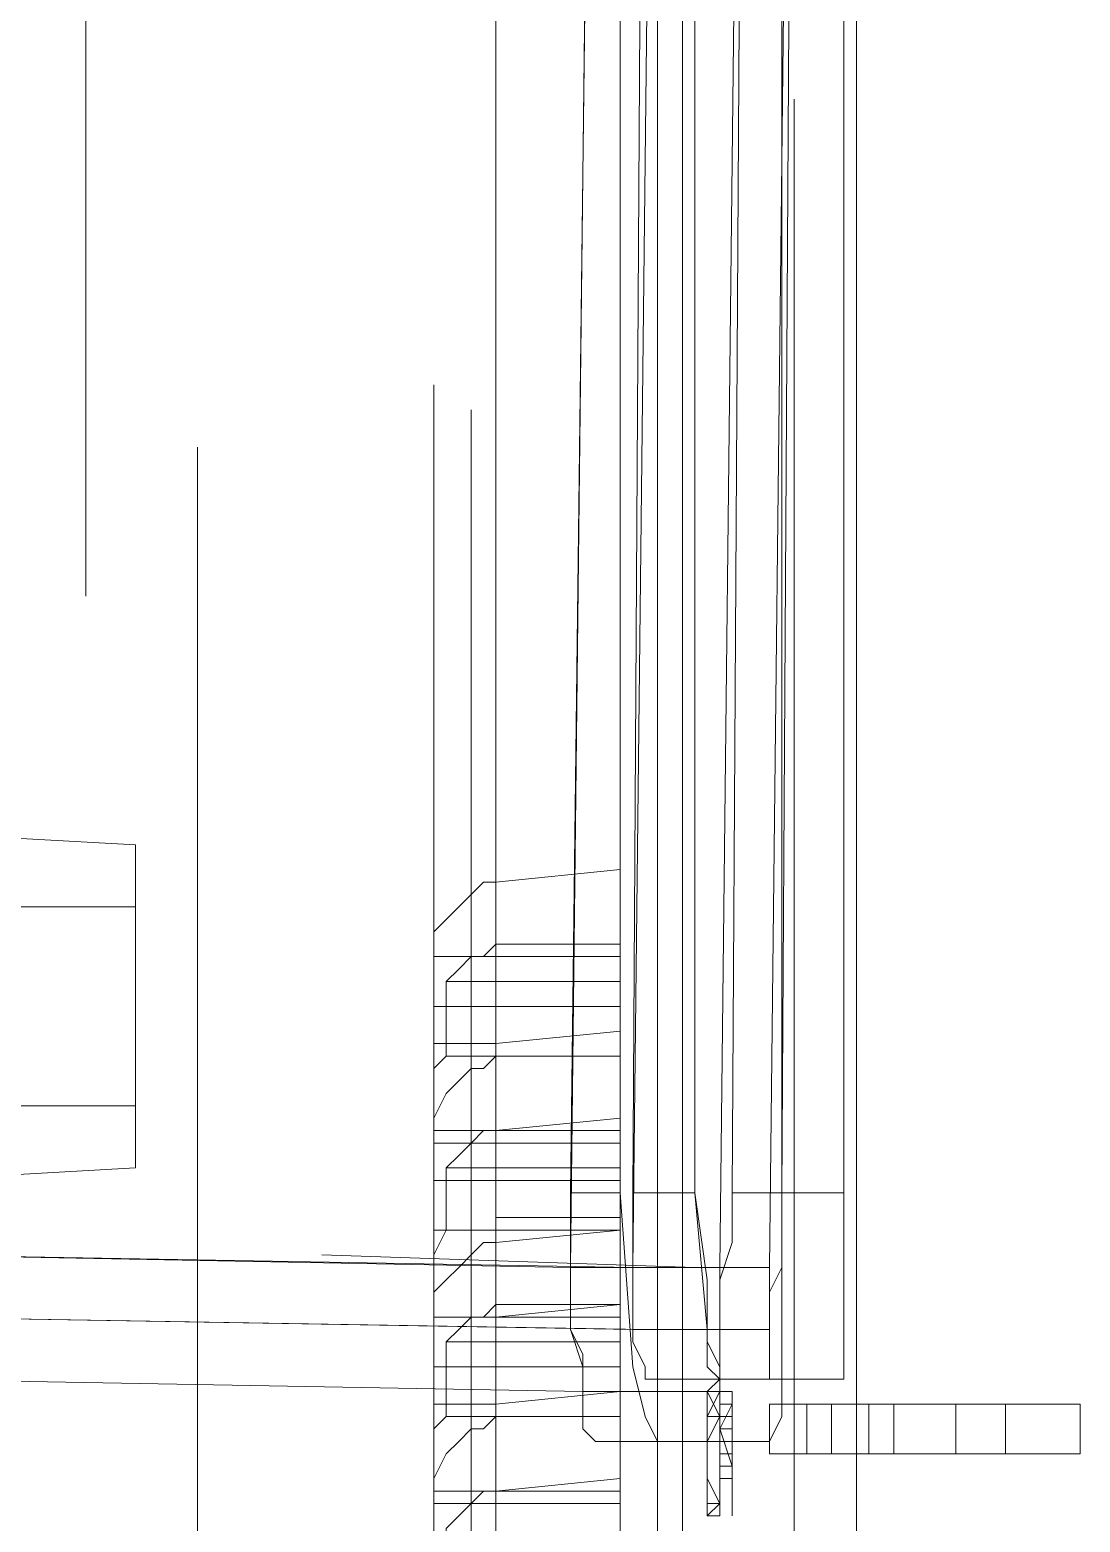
# Model space of a CAD drawing. Header units: millimetres. Extents: x -305 to 1353, y -289 to 1176.
# Drawn here: x -282.9 to -278.16, y 321.54 to 328.29 of the extents above; entities that cross this region are included whole.
import ezdxf

# ---------------------------------------------------------------- set-up
doc = ezdxf.new("R2010")
doc.units = ezdxf.units.MM
doc.header["$MEASUREMENT"] = 0
doc.layers.add('PDF_0', color=7, linetype='Continuous')

msp = doc.modelspace()

# ---------------------------------------------------------------- linework, layer by layer
at = {"layer": 'PDF_0', "lineweight": 18}
for points in [[(-298.0912, 321.5154), (-298.0912, 316.0682), (-298.0912, 316.012), (-297.5296, 316.012), (-297.5296, 316.0682), (-297.5296, 317.5283), (-282.9287, 317.5283), (-282.9287, 316.0682), (-282.9287, 316.012), (-280.7948, 316.012), (-280.7948, 316.0682), (-280.7948, 368.7997), (-280.7948, 368.8559), (-282.9287, 368.8559), (-282.9287, 368.7997), (-282.9287, 367.2835), (-297.5296, 367.2835), (-297.5296, 368.7436), (-297.5296, 368.8559), (-298.0912, 368.8559), (-298.0912, 368.7436), (-298.0912, 363.2963)], [(-279.8401, 366.3288), (-279.8963, 366.2727), (-279.9524, 366.048), (-279.9524, 365.3741), (-279.9524, 317.3598), (-279.8963, 316.7421), (-279.8963, 316.5174), (-279.8401, 316.4613), (-279.1662, 316.5174), (-279.1662, 317.7529), (-279.1662, 318.7076), (-279.1662, 318.876), (-279.1662, 319.1568), (-279.1662, 319.2691), (-279.1662, 319.1568), (-279.1662, 318.876), (-279.1662, 319.1007), (-279.1662, 319.1568)], [(-279.1662, 322.077), (-279.1662, 365.9357), (-279.2224, 365.9919)], [(-279.9524, 365.3741), (-280.0647, 365.3741), (-280.0647, 317.3598), (-279.9524, 317.3598)], [(-279.8401, 322.3578), (-279.8401, 322.6386), (-279.8963, 323.0317), (-279.8963, 328.2543), (-279.8963, 332.3537), (-279.8401, 332.9153), (-279.8401, 333.0838), (-279.7839, 333.1961)], [(-279.8401, 332.9715), (-279.447, 332.9715), (-279.447, 332.9153), (-279.447, 332.8592), (-279.447, 332.803), (-279.447, 332.7468), (-279.447, 332.6907), (-279.5593, 322.6947), (-279.5593, 322.6386), (-279.5593, 322.5824), (-279.5593, 322.5262), (-279.5593, 322.4701), (-279.5593, 322.4139), (-279.8401, 322.4139)], [(-279.2224, 332.3537), (-279.2224, 327.1311), (-279.2224, 323.0317), (-279.2224, 322.4139), (-279.2224, 322.2455), (-279.2224, 322.1893), (-279.7839, 322.1893), (-279.8401, 322.2455), (-279.8401, 322.4139), (-279.8963, 323.0317), (-279.8963, 328.2543), (-279.8963, 332.3537)], [(-279.2224, 322.1893), (-279.2224, 322.2455), (-279.2224, 322.4139), (-279.2224, 323.0317), (-279.5032, 323.0317), (-279.5032, 322.8632), (-279.5032, 322.6947), (-279.5593, 322.5824), (-279.5593, 322.4139), (-279.5593, 322.3578), (-279.5593, 322.2455), (-279.5593, 322.1893), (-279.6155, 322.1893), (-279.5593, 322.1893), (-279.5593, 322.2455), (-279.5593, 322.3578), (-279.5593, 322.4139), (-279.5593, 322.5824), (-279.5032, 322.6947), (-279.5032, 322.8632), (-279.5032, 323.0317), (-279.447, 332.3537)], [(-279.2224, 332.3537), (-279.2224, 327.1311), (-279.2224, 323.0317)], [(-280.7948, 323.7055), (-280.2332, 323.7617), (-280.2332, 323.3124), (-280.7948, 323.3124)], [(-280.2332, 323.6494), (-280.7948, 323.6494)], [(-280.7948, 322.9193), (-280.2332, 322.9193), (-280.2332, 322.5262), (-280.7948, 322.4701)], [(-280.2332, 322.8632), (-280.7948, 322.8632)], [(-280.7948, 322.077), (-280.2332, 322.1331), (-280.2332, 321.6839), (-280.7948, 321.6839)], [(-279.2785, 321.8524), (-278.717, 321.8524), (-278.1554, 321.8524), (-278.1554, 322.077), (-278.717, 322.077), (-279.2785, 322.077)], [(-278.717, 322.077), (-278.717, 321.8524)], [(-280.2332, 322.0208), (-280.7948, 322.0208)], [(-279.1662, 319.213), (-279.1662, 319.2691), (-279.1662, 321.8524)]]:
    msp.add_lwpolyline(points, dxfattribs=at)
at = {"layer": 'PDF_0', "lineweight": 0}
for points in [[(-279.8963, 334.4316), (-279.8963, 333.87), (-279.8963, 334.4316), (-279.9524, 334.4316), (-280.0086, 334.4316), (-280.0086, 333.87), (-280.0086, 333.4769), (-280.0647, 333.4769), (-280.1209, 333.4207), (-280.177, 333.1399), (-280.2332, 332.3537), (-280.2332, 327.1311), (-280.2332, 323.0317), (-280.177, 322.2455), (-280.1209, 322.0208), (-280.0647, 321.9085), (-279.5593, 321.9085), (-279.5032, 322.0208), (-279.5032, 322.2455), (-279.5032, 323.0317), (-279.5032, 328.2543), (-279.5032, 332.3537)], [(-282.648, 334.0385), (-282.648, 325.7272)], [(-279.7839, 333.2523), (-280.0086, 333.2523), (-280.0086, 333.1961), (-280.0647, 333.1399), (-280.0647, 333.0838), (-280.0647, 332.9715), (-280.0647, 332.8592), (-280.0647, 332.6907), (-280.0647, 332.5222), (-280.1209, 332.3537), (-280.177, 323.0317), (-280.177, 322.8632), (-280.177, 322.6947), (-280.177, 322.5824), (-280.177, 322.4139), (-280.177, 322.3578), (-280.1209, 322.2455), (-280.1209, 322.1893), (-279.7839, 322.1893), (-279.7839, 322.2455), (-279.8401, 322.3578)], [(-279.8401, 332.9715), (-280.0647, 332.9715), (-280.0647, 332.9153), (-280.0647, 332.8592), (-280.0647, 332.803), (-280.0647, 332.7468), (-280.0647, 332.6907), (-280.177, 322.6947), (-280.177, 322.6386), (-280.177, 322.5824), (-280.177, 322.5262), (-280.177, 322.4701), (-280.177, 322.4139), (-280.1209, 322.4139), (-279.8401, 322.4139)], [(-283.6588, 322.3578), (-283.6026, 322.2455), (-283.4903, 322.1893), (-280.4017, 322.1331), (-280.4017, 322.1893), (-280.4017, 322.2455), (-280.4017, 322.3016), (-280.4578, 322.4139), (-280.4578, 322.4701), (-280.4578, 322.5824), (-280.4578, 322.6947), (-280.3455, 332.6907)], [(-279.7278, 321.9647), (-279.7278, 321.8524), (-279.7839, 321.8524), (-279.7839, 322.0208), (-279.8401, 322.1331), (-279.7839, 322.1893), (-279.7839, 322.2455), (-279.7839, 322.3016), (-279.7839, 322.3578), (-279.7839, 322.4701), (-279.7839, 322.5824), (-279.7839, 322.6947), (-279.6716, 332.6907), (-280.3455, 332.6907)], [(-280.4578, 322.6947), (-279.7839, 322.6947), (-280.4578, 322.6947), (-283.4903, 322.7509), (-283.4903, 332.6345)], [(-280.2332, 323.0317), (-280.4578, 323.0317), (-280.4578, 322.807), (-280.4578, 322.6386), (-280.4578, 322.4139), (-280.4017, 322.2455), (-280.4017, 322.1331), (-280.4017, 322.0208), (-280.4017, 321.9647), (-280.3455, 321.9085), (-280.4017, 321.9647), (-280.4017, 322.0208), (-280.4017, 322.1331), (-280.4017, 322.2455), (-280.4578, 322.4139), (-280.4578, 322.6386), (-280.4578, 322.807), (-280.4578, 323.0317), (-280.3455, 332.3537)], [(-280.2332, 332.3537), (-280.2332, 327.1311), (-280.2332, 323.0317), (-280.177, 322.2455), (-280.1209, 322.0208), (-280.0647, 321.9085), (-280.3455, 321.9085)], [(-279.5032, 332.3537), (-279.5032, 328.2543), (-279.5032, 323.0317), (-279.7278, 323.0317), (-279.6716, 332.3537)], [(-281.0194, 331.1744), (-281.0194, 331.5114), (-280.9632, 331.5675), (-280.9071, 331.6237), (-280.8509, 331.6237), (-280.7948, 331.6799), (-280.7948, 324.4356), (-280.8509, 324.4356), (-280.9071, 324.3794), (-280.9632, 324.3233), (-281.0194, 324.2671), (-281.0756, 324.211), (-281.0756, 324.0986)], [(-279.447, 319.3253), (-279.447, 327.9735)], [(-280.2332, 326.7942), (-280.2332, 317.3598)], [(-281.0756, 326.6819), (-281.0756, 316.6297), (-282.648, 316.5736)], [(-280.9071, 326.5696), (-280.9071, 316.5736), (-280.9071, 316.4051), (-280.9071, 316.349), (-282.648, 316.2928), (-280.7948, 316.2366)], [(-282.1425, 326.4011), (-282.1425, 317.5844), (-282.1425, 316.6859), (-282.648, 316.6297)], [(-283.4342, 325.1095), (-283.4342, 322.7509), (-283.4342, 322.4701), (-280.1209, 322.4139), (-283.4342, 322.4701), (-280.177, 322.4139), (-283.4342, 322.4701)], [(-282.4233, 324.6041), (-283.4342, 324.6602), (-283.4342, 323.144)], [(-280.7948, 324.4356), (-280.2332, 324.4917), (-280.2332, 324.0986)], [(-280.2332, 323.3686), (-280.7948, 323.3124), (-281.0756, 323.3124), (-281.0756, 323.4248), (-281.0756, 323.4809), (-281.0756, 323.5932), (-281.0194, 323.6494), (-280.7948, 323.6494), (-280.7948, 324.1548), (-280.8509, 324.0986), (-280.9071, 324.0986), (-280.9632, 324.0425), (-281.0194, 323.9863), (-281.0194, 323.6494)], [(-280.7948, 324.1548), (-280.2332, 324.1548)], [(-280.2332, 323.874), (-280.2332, 324.0986), (-281.0756, 324.0986), (-281.0756, 323.874)], [(-280.2332, 323.9863), (-281.0194, 323.9863)], [(-280.7948, 323.7055), (-281.0756, 323.7055), (-281.0756, 323.8179), (-281.0756, 323.874), (-280.2332, 323.874), (-280.2332, 323.7617)], [(-280.2332, 323.6494), (-280.7948, 323.6494), (-280.8509, 323.5932), (-280.9071, 323.5932), (-280.9632, 323.5371), (-281.0194, 323.4809), (-281.0756, 323.3686), (-281.0756, 323.2563)], [(-280.2332, 323.3124), (-280.2332, 323.2563), (-281.0756, 323.2563), (-281.0756, 323.0878), (-281.0756, 322.9755), (-281.0756, 322.9193)], [(-281.0194, 323.144), (-280.9632, 323.2001), (-280.9071, 323.2563), (-280.8509, 323.3124), (-280.7948, 323.3124), (-280.7948, 322.807)], [(-280.2332, 323.2563), (-280.2332, 323.0878), (-281.0756, 323.0878)], [(-283.4342, 323.0878), (-282.4233, 323.144)], [(-281.0756, 322.4701), (-281.0756, 322.5824), (-281.0756, 322.6947), (-281.0756, 322.7509), (-281.0194, 322.8632), (-281.0194, 323.144), (-280.2332, 323.144)], [(-280.2332, 323.0878), (-280.2332, 322.9193)], [(-280.1209, 322.1893), (-280.1209, 322.2455), (-280.177, 322.3578), (-280.177, 322.4139), (-280.177, 322.5824), (-280.177, 322.6947), (-280.177, 322.8632), (-280.177, 323.0317), (-279.8963, 323.0317)], [(-279.5593, 321.9085), (-279.5032, 322.0208), (-279.5032, 322.2455), (-279.5032, 323.0317)], [(-280.2332, 322.8632), (-280.7948, 322.807), (-280.8509, 322.807), (-280.9071, 322.7509), (-280.9632, 322.6947), (-281.0194, 322.6386), (-281.0756, 322.5824), (-281.0756, 322.4701), (-281.0756, 322.2455), (-281.0756, 322.1893), (-281.0756, 322.077), (-280.7948, 322.077)], [(-281.0756, 322.8632), (-280.7948, 322.8632), (-281.0194, 322.8632)], [(-280.2332, 321.6277), (-281.0756, 321.6277), (-281.0756, 321.74), (-281.0194, 321.8524), (-280.9632, 321.9085), (-280.9071, 321.9647), (-280.8509, 321.9647), (-280.7948, 322.0208), (-280.7948, 322.5262), (-280.2332, 322.5262), (-280.2332, 322.4701), (-281.0756, 322.4701), (-280.7948, 322.4701)], [(-281.0194, 322.0208), (-281.0194, 322.3578), (-280.9632, 322.4139), (-280.9071, 322.4701), (-280.8509, 322.4701), (-280.7948, 322.5262)], [(-280.2332, 322.4701), (-280.2332, 322.2455), (-281.0756, 322.2455)], [(-280.2332, 322.3578), (-281.0194, 322.3578)], [(-280.2332, 322.2455), (-280.2332, 322.1331)], [(-283.4903, 322.1893), (-280.4017, 322.1331), (-279.8401, 322.1331), (-279.7839, 322.0208), (-279.7839, 321.8524), (-279.7839, 321.9647), (-279.7839, 322.0208), (-279.7278, 322.0208), (-279.7278, 321.8524), (-279.7278, 321.9647), (-279.7278, 322.0208), (-279.7278, 321.8524), (-279.7839, 321.8524), (-279.7839, 321.9647), (-279.7839, 322.0208), (-279.7278, 322.0208)], [(-280.4017, 322.1331), (-280.4017, 322.1331)], [(-280.4017, 322.1331), (-280.4017, 322.1331)], [(-279.7839, 322.077), (-279.7839, 322.1331), (-279.7278, 322.1331), (-279.7839, 322.1331), (-279.7839, 322.0208), (-279.7839, 321.8524), (-279.7839, 321.6839), (-279.7839, 321.6277), (-279.8401, 321.74), (-279.8401, 321.6277), (-279.8401, 321.74), (-279.7839, 321.6277), (-279.7839, 321.6839), (-279.7839, 321.8524), (-279.7839, 321.6277), (-279.8401, 321.5716), (-279.8401, 321.74), (-279.8401, 321.5716), (-279.7839, 321.5716), (-279.7839, 321.6277), (-279.7839, 321.8524), (-279.7839, 322.0208), (-279.7839, 322.1331), (-279.8401, 322.1331), (-279.8401, 322.077), (-279.8401, 321.9647), (-279.8401, 322.077), (-279.8401, 322.1331)], [(-279.7839, 322.1331), (-279.7839, 322.077), (-279.7839, 321.9647)], [(-279.7278, 322.1331), (-279.7278, 322.1331)], [(-279.8401, 322.077), (-279.8401, 322.077)], [(-279.7278, 322.077), (-279.7839, 322.077), (-279.7839, 321.9647), (-279.7278, 322.077), (-279.7839, 321.9647), (-279.7278, 321.7962)], [(-279.1662, 321.8524), (-279.1662, 322.077)], [(-279.1101, 322.077), (-279.1101, 321.8524)], [(-278.9977, 322.077), (-278.9977, 321.8524)], [(-278.717, 322.077), (-278.717, 321.8524)], [(-278.4923, 321.8524), (-278.4923, 322.077)], [(-280.2332, 321.74), (-280.7948, 321.6839), (-281.0756, 321.6839), (-281.0756, 321.7962), (-281.0756, 321.8524), (-281.0756, 321.9647), (-281.0194, 322.0208), (-280.7948, 322.0208), (-280.2332, 322.0208)], [(-279.7839, 321.7962), (-279.7839, 321.9647), (-279.7839, 321.7962), (-279.7839, 321.74), (-279.7839, 321.7962), (-279.7278, 321.7962), (-279.7278, 321.74), (-279.7278, 321.7962), (-279.7839, 321.9647), (-279.7839, 322.0208), (-279.7278, 322.0208), (-279.7278, 321.9647), (-279.7839, 321.9647), (-279.7839, 321.8524), (-279.7839, 321.9647), (-279.7839, 322.0208), (-279.8401, 322.0208), (-279.8401, 321.9647), (-279.8401, 321.8524), (-279.8401, 321.6839), (-279.8401, 321.6277), (-279.7839, 321.6277)], [(-279.8401, 322.0208), (-279.8401, 321.9647), (-279.8401, 321.8524), (-279.8401, 321.6839), (-279.8401, 321.6277)], [(-279.7278, 322.0208), (-279.7278, 322.0208)], [(-279.7278, 322.0208), (-279.7278, 322.0208)], [(-279.7278, 322.0208), (-279.7278, 322.0208)], [(-279.8401, 321.9085), (-279.8401, 321.9085)], [(-279.7278, 321.8524), (-279.7278, 321.8524)], [(-279.8401, 321.74), (-279.8401, 321.74)], [(-279.7839, 321.5716), (-279.8401, 321.5716), (-279.8401, 321.74), (-279.8401, 321.5716)], [(-279.8401, 321.74), (-279.8401, 321.74)], [(-279.7278, 321.74), (-279.7278, 321.74)], [(-280.2332, 321.2346), (-280.7948, 321.1785), (-280.8509, 321.1785), (-280.9071, 321.1223), (-280.9632, 321.0662), (-281.0194, 321.01), (-281.0756, 320.9538), (-281.0756, 320.8415), (-281.0756, 320.9538), (-281.0756, 321.0662), (-281.0756, 321.1223), (-281.0194, 321.2346), (-281.0194, 321.5154), (-280.9632, 321.5716), (-280.9071, 321.6277), (-280.8509, 321.6839), (-280.7948, 321.6839), (-280.7948, 321.1785)], [(-281.0756, 321.6277), (-281.0756, 321.4593)], [(-280.2332, 321.6839), (-280.2332, 321.6277), (-280.2332, 321.4593), (-280.2332, 321.2908)], [(-279.7278, 321.5716), (-279.7278, 321.5716)], [(-279.7278, 321.5716), (-279.7278, 321.5716)], [(-279.7278, 321.5716), (-279.7278, 321.5716)]]:
    msp.add_lwpolyline(points, dxfattribs=at)
for points in [[(-282.4233, 324.6041), (-282.4233, 323.144)], [(-282.4233, 323.4248), (-283.4342, 323.4248), (-283.4342, 324.3233), (-282.4233, 324.3233)], [(-279.7278, 323.0317), (-279.7278, 322.807), (-279.7839, 322.6386), (-279.7839, 322.4139), (-279.7839, 322.2455), (-279.7839, 322.1331), (-279.8401, 322.0208), (-279.8401, 321.9647), (-279.8401, 321.9085), (-279.8401, 321.9647), (-279.8401, 322.0208), (-279.7839, 322.1331), (-279.7839, 322.2455), (-279.7839, 322.4139), (-279.7839, 322.6386), (-279.7278, 322.807)], [(-280.177, 322.6947), (-283.4342, 322.7509)], [(-281.581, 322.7509), (-279.8963, 322.6947)], [(-279.7278, 322.1331), (-279.7278, 321.5716), (-279.7278, 321.74), (-279.7278, 321.5716)], [(-279.3908, 321.8524), (-279.3908, 322.077)], [(-279.7839, 322.0208), (-279.8401, 321.9085), (-279.8401, 321.9647), (-279.8401, 321.9085)], [(-279.7839, 321.8524), (-279.7839, 321.6277), (-279.8401, 321.5716), (-279.7839, 321.5716), (-279.7839, 321.6277)], [(-279.7278, 321.74), (-279.7839, 321.74)]]:
    msp.add_lwpolyline(points, close=True, dxfattribs=at)
at = {"layer": 'PDF_0', "lineweight": 18}
for points in [[(-279.8963, 322.6947), (-279.5593, 322.6947)], [(-279.5593, 321.8524), (-279.2785, 321.8524), (-279.2785, 322.077), (-279.5593, 322.077)], [(-278.1554, 321.8524), (-278.1554, 322.077)]]:
    msp.add_lwpolyline(points, close=True, dxfattribs=at)

doc.saveas('drawing.dxf')
